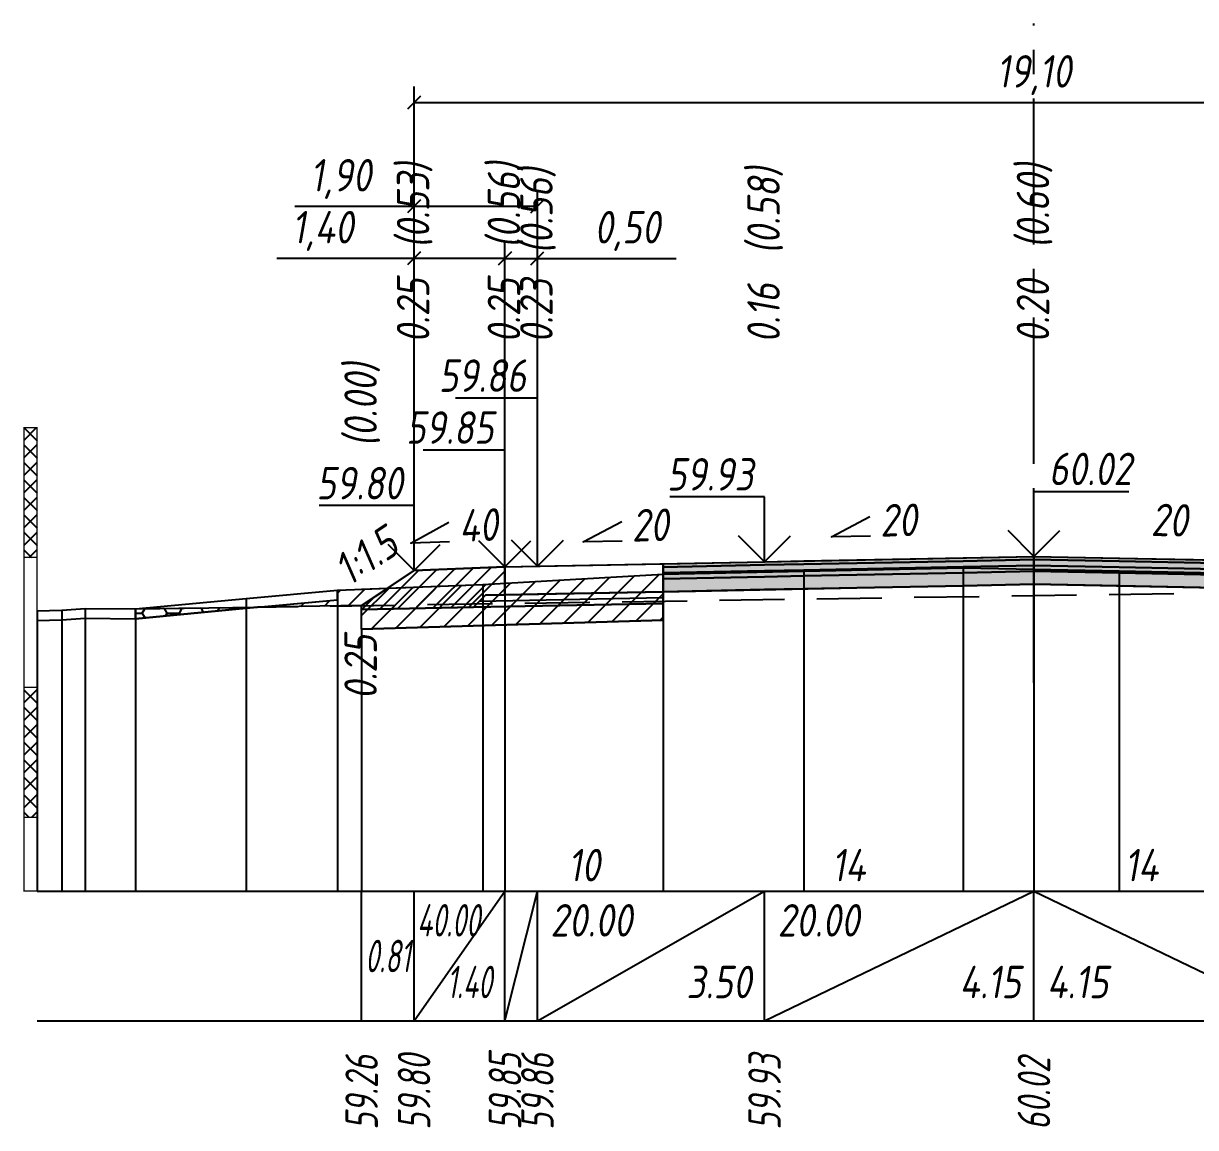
# Model space of a CAD drawing. Extents: x -717 to 1451, y -133302 to 233.
# Drawn here: x 78.9 to 169.2, y -63527.2 to -63442.2 of the extents above; entities that cross this region are included whole.
import ezdxf
from ezdxf.enums import TextEntityAlignment as Align

# ---------------------------------------------------------------- set-up
doc = ezdxf.new("R2010")
doc.units = 0
doc.linetypes.add('осевая2', pattern=[1.125, 0.75, -0.125, 0.125, -0.125])
doc.linetypes.add('штриховая', pattern=[0.75, 0.5, -0.25])
for name, color, linetype in [('Интерполированный поперечник', 2, 'Continuous'), ('Код_514', 1, 'Continuous'), ('Контур_0', 7, 'Continuous'), ('Контур_2521', 7, 'Continuous'), ('Контур_2564', 7, 'Continuous'), ('Контур_2660', 7, 'Continuous'), ('Контур_2665', 7, 'Continuous'), ('Контур_400', 7, 'Continuous'), ('Контур_508', 7, 'Continuous'), ('Контур_512', 7, 'Continuous'), ('Контур_513', 7, 'Continuous'), ('Контур_818', 7, 'Continuous'), ('Красный поперечник', 1, 'Continuous'), ('Линейка абсолютных высот', 7, 'Continuous'), ('Объём_2501', 7, 'Continuous'), ('Объём_2564', 7, 'Continuous'), ('Объём_2650', 7, 'Continuous'), ('Объём_2660', 7, 'Continuous'), ('Объём_2661', 7, 'Continuous'), ('Объём_2665', 7, 'Continuous'), ('Объём_2666', 7, 'Continuous'), ('Объём_2667', 7, 'Continuous'), ('Объём_2668', 7, 'Continuous'), ('Объём_2669', 7, 'Continuous'), ('Объём_2675', 7, 'Continuous'), ('Объём_2753', 7, 'Continuous'), ('Ось', 1, 'осевая2'), ('Откосы', 7, 'Continuous'), ('Отметки покрытия', 7, 'Continuous'), ('Рабочие отметки', 7, 'Continuous'), ('Рабочие отметки доп.', 7, 'Continuous'), ('Слои выравнивания', 7, 'Continuous'), ('Таблица', 7, 'Continuous'), ('Уклоны проезжей части', 7, 'Continuous'), ('Черный поперечник', 3, 'Continuous')]:
    doc.layers.add(name, color=color, linetype=linetype)
for name, color, linetype, true_color in [('Контур_2540', 2, 'Continuous', 0xffff00), ('Контур_2560', 2, 'Continuous', 0xffff00), ('Контур_2561', 7, 'Continuous', 0xff8040), ('Контур_2562', 3, 'Continuous', 0x00ff00), ('Контур_2563', 7, 'Continuous', 0xff8000), ('Контур_2570', 7, 'Continuous', 0x80ff00), ('Контур_2725', 7, 'Continuous', 0x323232), ('Контур_2736', 4, 'Continuous', 0x00ffff), ('Контур_2737', 4, 'Continuous', 0x00ffff), ('Контур_2738', 4, 'Continuous', 0x00ffff), ('Контур_2739', 4, 'Continuous', 0x00ffff), ('Контур_2741', 4, 'Continuous', 0x00ffff), ('Контур_2742', 4, 'Continuous', 0x00ffff), ('Контур_2743', 4, 'Continuous', 0x00ffff), ('Контур_2744', 7, 'Continuous', 0xa4ffff), ('Контур_2745', 7, 'Continuous', 0xa4ffff), ('Контур_2747', 4, 'Continuous', 0x00ffff), ('Контур_2748', 4, 'Continuous', 0x00ffff), ('Контур_2749', 4, 'Continuous', 0x00ffff), ('Контур_2750', 4, 'Continuous', 0x00ffff), ('Контур_2751', 4, 'Continuous', 0x00ffff), ('Контур_2752', 4, 'Continuous', 0x00ffff), ('Контур_2760', 7, 'Continuous', 0x323232), ('Контур_2761', 7, 'Continuous', 0x323232), ('Контур_2762', 7, 'Continuous', 0x323232), ('Контур_2763', 7, 'Continuous', 0x323232), ('Контур_402', 7, 'Continuous', 0xff6464), ('Контур_703', 4, 'Continuous', 0x00ffff), ('Контур_705', 4, 'Continuous', 0x00ffff), ('Контур_707', 4, 'Continuous', 0x00ffff), ('Контур_720', 131, 'Continuous', 0xaaffff), ('Объём_2500', 7, 'Continuous', 0xc0c0c0), ('Объём_2520', 7, 'Continuous', 0x80ffff), ('Объём_2540', 2, 'Continuous', 0xffff00), ('Объём_2560', 2, 'Continuous', 0xffff00), ('Объём_2561', 7, 'Continuous', 0xff8040), ('Объём_2562', 3, 'Continuous', 0x00ff00), ('Объём_2563', 7, 'Continuous', 0xff8000), ('Объём_2600', 7, 'Continuous', 0x808000), ('Объём_2746', 2, 'Continuous', 0xffff00)]:
    doc.layers.add(name, color=color, linetype=linetype, true_color=true_color)
doc.styles.get("Standard").update_dxf_attribs({"font": 'txt', "height": 2.5})
doc.styles.add('М', font='romand.shx', dxfattribs={"width": 0.8, "oblique": 10, "height": 2.5})
doc.dimstyles.new('ISO-25', dxfattribs={"dimtxt": 2.5, "dimasz": 2.5, "dimexe": 1.25, "dimexo": 0.625, "dimtad": 1, "dimtxsty": 'Standard', "dimcen": 2.5, "dimadec": 0, "dimazin": 0, "dimtfac": 1, "dimtmove": 0, "dimatfit": 3, "dimfxl": 1, "dimarcsym": 0})
pattern_1 = [(45.0000013, (0, 0), (-0.67351924, 0.673519211), []), (135.0000003, (0, 0), (-0.673519222, -0.67351923), [])]

# ---------------------------------------------------------------- blocks, each defined once
blk = doc.blocks.new('_Oblique')
at = {"color": 0, "linetype": 'ByBlock', "lineweight": -2}
blk.add_line((-0.5, -0.5), (0.5, 0.5), dxfattribs=at)
blk = doc.blocks.new('*D1527')
at = {"color": 0, "lineweight": -2, "transparency": 16777216}
for p, q in [((109.041, -63483.76), (109.041, -63459.04)), ((116.041, -63483.48), (116.041, -63459.04)), ((109.041, -63460.29), (98.462, -63460.29)), ((116.041, -63460.29), (109.041, -63460.29))]:
    blk.add_line(p, q, dxfattribs=at)
at = {"layer": 'Defpoints', "color": 0, "transparency": 16777216}
for p in [(116.041, -63460.29), (109.041, -63484.385), (116.041, -63484.105)]:
    blk.add_point(p, dxfattribs=at)
at = {"color": 0, "lineweight": -2, "transparency": 16777216, "rotation": 180}
blk.add_blockref('_Oblique', (109.041, -63460.29), dxfattribs=at)
at = {"color": 0, "lineweight": -2, "transparency": 16777216}
blk.add_blockref('_Oblique', (116.041, -63460.29), dxfattribs=at)
at = {"color": 0, "transparency": 16777216, "insert": (102.002, -63458.177), "char_height": 2.5, "width": 8.75, "attachment_point": 5, "style": 'М'}
blk.add_mtext('1,40', dxfattribs=at)
blk = doc.blocks.new('*D1529')
at = {"color": 0, "lineweight": -2, "transparency": 16777216}
for p, q in [((116.041, -63483.48), (116.041, -63459.04)), ((118.541, -63483.43), (118.541, -63459.04)), ((116.041, -63460.29), (118.541, -63460.29)), ((118.541, -63460.29), (129.235, -63460.29))]:
    blk.add_line(p, q, dxfattribs=at)
at = {"layer": 'Defpoints', "color": 0, "transparency": 16777216}
for p in [(118.541, -63460.29), (116.041, -63484.105), (118.541, -63484.055)]:
    blk.add_point(p, dxfattribs=at)
at = {"color": 0, "lineweight": -2, "transparency": 16777216, "rotation": 180}
blk.add_blockref('_Oblique', (116.041, -63460.29), dxfattribs=at)
at = {"color": 0, "lineweight": -2, "transparency": 16777216}
blk.add_blockref('_Oblique', (118.541, -63460.29), dxfattribs=at)
at = {"color": 0, "transparency": 16777216, "insert": (125.473, -63458.177), "char_height": 2.5, "width": 9.16667, "attachment_point": 5, "style": 'М'}
blk.add_mtext('0,50', dxfattribs=at)
blk = doc.blocks.new('*D1532')
at = {"color": 0, "lineweight": -2, "transparency": 16777216}
for p, q in [((109.041, -63483.76), (109.041, -63455.04)), ((118.541, -63483.43), (118.541, -63455.04)), ((109.041, -63456.29), (99.853, -63456.29)), ((118.541, -63456.29), (109.041, -63456.29))]:
    blk.add_line(p, q, dxfattribs=at)
at = {"layer": 'Defpoints', "color": 0, "transparency": 16777216}
for p in [(118.541, -63456.29), (109.041, -63484.385), (118.541, -63484.055)]:
    blk.add_point(p, dxfattribs=at)
at = {"color": 0, "lineweight": -2, "transparency": 16777216, "rotation": 180}
blk.add_blockref('_Oblique', (109.041, -63456.29), dxfattribs=at)
at = {"color": 0, "lineweight": -2, "transparency": 16777216}
blk.add_blockref('_Oblique', (118.541, -63456.29), dxfattribs=at)
at = {"color": 0, "transparency": 16777216, "insert": (103.393, -63454.177), "char_height": 2.5, "width": 8.75, "attachment_point": 5, "style": 'М'}
blk.add_mtext('1,90', dxfattribs=at)
blk = doc.blocks.new('*D1533')
at = {"color": 0, "lineweight": -2, "transparency": 16777216}
for p, q in [((109.041, -63483.76), (109.041, -63447.04)), ((204.541, -63483.76), (204.541, -63447.04)), ((109.041, -63448.29), (204.541, -63448.29))]:
    blk.add_line(p, q, dxfattribs=at)
at = {"layer": 'Defpoints', "color": 0, "transparency": 16777216}
for p in [(204.541, -63448.29), (109.041, -63484.385), (204.541, -63484.385)]:
    blk.add_point(p, dxfattribs=at)
at = {"color": 0, "lineweight": -2, "transparency": 16777216, "rotation": 180}
blk.add_blockref('_Oblique', (109.041, -63448.29), dxfattribs=at)
at = {"color": 0, "lineweight": -2, "transparency": 16777216}
blk.add_blockref('_Oblique', (204.541, -63448.29), dxfattribs=at)
at = {"color": 0, "transparency": 16777216, "insert": (156.791, -63446.177), "char_height": 2.5, "width": 10.41667, "attachment_point": 5, "style": 'М'}
blk.add_mtext('19,10', dxfattribs=at)

msp = doc.modelspace()

# ---------------------------------------------------------------- hatches: boundary and pattern name
at = {"layer": 'Линейка абсолютных высот'}
h = msp.add_hatch(dxfattribs=at)
h.set_pattern_fill('ANSI37', scale=0.3, style=0)
h.set_pattern_definition(pattern_1)
h.paths.add_polyline_path([(80, -63483.311), (80, -63473.311), (79, -63473.311), (79, -63483.311)])
h = msp.add_hatch(dxfattribs=at)
h.set_pattern_fill('ANSI37', scale=0.3, style=0)
h.set_pattern_definition(pattern_1)
h.paths.add_polyline_path([(80, -63503.311), (80, -63493.311), (79, -63493.311), (79, -63503.311)])
at = {"layer": 'Объём_2563'}
h = msp.add_hatch(dxfattribs=at)
h.set_pattern_fill('ANSI31', color=256, scale=0.3)
h.paths.add_polyline_path([(109.041, -63484.323), (116.041, -63484.043), (116.041, -63486.193), (114.541, -63486.223), (113.623, -63487.141), (105, -63487.314), (105, -63487.017)])
at = {"layer": 'Объём_2600'}
h = msp.add_hatch(dxfattribs=at)
h.set_pattern_fill('ANSI31', color=6, scale=0.4)
h.paths.add_polyline_path([(105, -63488.832), (105, -63487.017), (96.969, -63487.137), (103.135, -63486.585), (103.135, -63485.835), (114.341, -63485.383), (128.231, -63484.611), (128.231, -63488.135)])
h = msp.add_hatch(dxfattribs=at)
h.set_pattern_fill('HONEY', color=5, scale=0.3)
h.paths.add_polyline_path([(96.103, -63487.214), (87.582, -63488.026), (87.582, -63487.276), (96.969, -63487.137)])
at = {"layer": 'Слои выравнивания'}
for color, points in [(2, [(128.231, -63483.799), (136.041, -63483.643), (139.061, -63483.582), (151.335, -63483.337), (156.791, -63483.228), (156.791, -63483.478), (151.335, -63483.587), (139.061, -63483.832), (136.041, -63483.893), (128.231, -63484.049)]), (3, [(128.231, -63484.049), (136.041, -63483.893), (139.061, -63483.832), (151.335, -63483.587), (156.791, -63483.478), (156.791, -63483.928), (151.335, -63484.037), (139.061, -63484.282), (136.041, -63484.343), (128.231, -63484.499)]), (2, [(156.791, -63483.228), (163.343, -63483.359), (173.355, -63483.559), (173.355, -63483.809), (163.343, -63483.609), (156.791, -63483.478)]), (3, [(156.791, -63483.478), (163.343, -63483.609), (173.355, -63483.809), (173.355, -63484.259), (163.343, -63484.059), (156.791, -63483.928)]), (4, [(128.231, -63484.499), (136.041, -63484.343), (139.061, -63484.282), (151.335, -63484.037), (156.791, -63483.928), (156.791, -63484.378), (151.335, -63484.487), (139.061, -63484.732), (136.041, -63484.793), (128.231, -63484.949)]), (5, [(128.231, -63484.949), (136.041, -63484.793), (139.061, -63484.732), (151.335, -63484.487), (156.791, -63484.378), (156.791, -63485.378), (151.335, -63485.487), (139.061, -63485.732), (136.041, -63485.793), (128.231, -63485.949)]), (4, [(156.791, -63483.928), (163.343, -63484.059), (173.355, -63484.259), (173.355, -63484.709), (163.343, -63484.509), (156.791, -63484.378)]), (5, [(156.791, -63484.378), (163.343, -63484.509), (173.355, -63484.709), (173.355, -63485.709), (163.343, -63485.509), (156.791, -63485.378)])]:
    msp.add_hatch(color=color, dxfattribs=at).paths.add_polyline_path(points)

# ---------------------------------------------------------------- linework, layer by layer
at = {"layer": 'Интерполированный поперечник', "linetype": 'штриховая', "ltscale": 10, "flags": 128}
msp.add_lwpolyline([(87.582, -63487.276), (219.08, -63485.318)], dxfattribs=at)
at = {"layer": 'Код_514'}
for p, q in [((105, -63519), (105, -63509)), ((109.041, -63519), (109.041, -63509)), ((109.041, -63519), (116.041, -63509)), ((116.041, -63519), (116.041, -63509)), ((116.041, -63519), (118.541, -63509)), ((118.541, -63519), (118.541, -63509)), ((118.541, -63519), (136.041, -63509)), ((136.041, -63519), (136.041, -63509)), ((136.041, -63519), (156.791, -63509)), ((156.791, -63519), (156.791, -63509)), ((156.791, -63509), (177.541, -63519))]:
    msp.add_line(p, q, dxfattribs=at)
at = {"layer": 'Контур_0', "flags": 128}
for points in [[(109.041, -63484.323), (105, -63487.017), (105, -63487.017), (105, -63487.017), (105, -63487.017), (105, -63487.017), (105, -63487.017), (105, -63487.017), (105, -63487.017), (105, -63487.017), (105, -63487.017), (105, -63487.017), (105, -63487.017), (105, -63487.017), (105, -63487.017), (105, -63487.017)], [(109.041, -63484.323), (105, -63487.017), (105, -63487.017), (105, -63487.017), (105, -63487.017), (105, -63487.017), (105, -63487.017), (105, -63487.017), (105, -63487.017), (105, -63487.017), (105, -63487.017), (105, -63487.017), (105, -63487.017), (105, -63487.017), (105, -63487.017), (105, -63487.017), (105, -63487.017), (105, -63487.017), (105, -63487.017), (105, -63487.017), (105, -63487.017), (105, -63487.017), (105, -63487.017), (105, -63487.017), (105, -63487.017), (105, -63487.017), (105, -63487.017), (105, -63487.017), (105, -63487.017), (105, -63487.017)], [(118.541, -63486.143), (116.041, -63486.193), (116.041, -63484.043), (128.231, -63483.799), (128.231, -63485.949), (118.541, -63486.143), (118.541, -63486.143)], [(114.541, -63486.223), (128.231, -63485.949), (128.231, -63486.849), (113.623, -63487.141), (114.541, -63486.223), (114.541, -63486.223)], [(105, -63487.314), (113.623, -63487.141), (114.541, -63486.223), (116.041, -63486.193)]]:
    msp.add_lwpolyline(points, dxfattribs=at)
at = {"layer": 'Контур_2521', "color": 250, "flags": 128}
msp.add_lwpolyline([(114.082, -63486.682), (128.231, -63486.399)], dxfattribs=at)
at = {"layer": 'Контур_2540', "flags": 128}
msp.add_lwpolyline([(113.623, -63487.141), (128.231, -63486.849), (128.231, -63488.135), (105, -63488.832), (105, -63487.314), (113.623, -63487.141), (113.623, -63487.141)], dxfattribs=at)
at = {"layer": 'Контур_2560', "flags": 128}
msp.add_lwpolyline([(109.041, -63484.323), (109.041, -63484.323), (109.041, -63484.323), (116.041, -63484.043)], dxfattribs=at)
at = {"layer": 'Контур_2561', "flags": 128}
msp.add_lwpolyline([(116.041, -63484.043), (116.041, -63484.043), (109.041, -63484.323), (109.041, -63484.323), (116.041, -63484.043)], dxfattribs=at)
at = {"layer": 'Контур_2562', "flags": 128}
msp.add_lwpolyline([(109.041, -63484.323), (109.041, -63484.323), (109.041, -63484.323), (109.041, -63484.323), (109.041, -63484.323)], dxfattribs=at)
at = {"layer": 'Контур_2563', "flags": 128}
msp.add_lwpolyline([(109.041, -63484.323), (116.041, -63484.043), (116.041, -63486.193), (114.541, -63486.223), (113.623, -63487.141), (105, -63487.314), (105, -63487.017), (109.041, -63484.323), (109.041, -63484.323)], dxfattribs=at)
at = {"layer": 'Контур_2564', "flags": 128}
msp.add_lwpolyline([(109.041, -63484.323), (116.041, -63484.043)], dxfattribs=at)
at = {"layer": 'Контур_2570', "flags": 128}
msp.add_lwpolyline([(80, -63488.169), (81.917, -63488.119), (83.708, -63487.987), (87.582, -63488.026), (87.582, -63488.026), (96.103, -63487.214), (103.135, -63486.585), (103.135, -63485.835), (114.341, -63485.383), (128.231, -63484.611), (139.061, -63484.357), (151.335, -63484.122), (156.791, -63484.226), (163.343, -63484.349), (173.355, -63484.554)], dxfattribs=at)
at = {"layer": 'Контур_2660', "flags": 128}
msp.add_lwpolyline([(105, -63488.832), (128.231, -63488.135)], dxfattribs=at)
at = {"layer": 'Контур_2665', "flags": 128}
msp.add_lwpolyline([(109.041, -63484.323), (109.041, -63484.323)], dxfattribs=at)
at = {"layer": 'Контур_2725', "flags": 128}
msp.add_lwpolyline([(128.231, -63485.949), (136.041, -63485.793), (139.061, -63485.732), (151.335, -63485.487), (156.791, -63485.378), (163.343, -63485.509), (173.355, -63485.709)], dxfattribs=at)
at = {"layer": 'Контур_2736', "flags": 128}
msp.add_lwpolyline([(109.041, -63484.323), (105, -63487.017)], dxfattribs=at)
at = {"layer": 'Контур_2737', "flags": 128}
msp.add_lwpolyline([(105, -63487.017), (105, -63487.017)], dxfattribs=at)
at = {"layer": 'Контур_2738', "flags": 128}
msp.add_lwpolyline([(105, -63487.017), (105, -63487.017)], dxfattribs=at)
at = {"layer": 'Контур_2739', "flags": 128}
msp.add_lwpolyline([(105, -63487.017), (105, -63487.017)], dxfattribs=at)
at = {"layer": 'Контур_2741', "flags": 128}
msp.add_lwpolyline([(105, -63487.017), (105, -63487.017)], dxfattribs=at)
at = {"layer": 'Контур_2742', "flags": 128}
msp.add_lwpolyline([(105, -63487.017), (105, -63487.017)], dxfattribs=at)
at = {"layer": 'Контур_2743', "flags": 128}
msp.add_lwpolyline([(105, -63487.017), (105, -63487.017)], dxfattribs=at)
at = {"layer": 'Контур_2744', "flags": 128}
msp.add_lwpolyline([(105, -63487.017), (105, -63487.017)], dxfattribs=at)
msp.add_lwpolyline([(105, -63487.017), (105, -63487.017)], dxfattribs=at)
msp.add_lwpolyline([(105, -63487.017), (105, -63487.017)], dxfattribs=at)
msp.add_lwpolyline([(105, -63487.017), (105, -63487.017)], dxfattribs=at)
msp.add_lwpolyline([(105, -63487.017), (105, -63487.017)], dxfattribs=at)
msp.add_lwpolyline([(105, -63487.017), (105, -63487.017)], dxfattribs=at)
at = {"layer": 'Контур_2745', "flags": 128}
msp.add_lwpolyline([(105, -63487.017), (105, -63487.017)], dxfattribs=at)
msp.add_lwpolyline([(105, -63487.017), (105, -63487.017)], dxfattribs=at)
msp.add_lwpolyline([(105, -63487.017), (105, -63487.017)], dxfattribs=at)
msp.add_lwpolyline([(105, -63487.017), (105, -63487.017)], dxfattribs=at)
msp.add_lwpolyline([(105, -63487.017), (105, -63487.017)], dxfattribs=at)
msp.add_lwpolyline([(105, -63487.017), (105, -63487.017)], dxfattribs=at)
at = {"layer": 'Контур_2747', "flags": 128}
msp.add_lwpolyline([(105, -63487.017), (105, -63487.017)], dxfattribs=at)
at = {"layer": 'Контур_2748', "flags": 128}
msp.add_lwpolyline([(105, -63487.017), (105, -63487.017)], dxfattribs=at)
at = {"layer": 'Контур_2749', "flags": 128}
msp.add_lwpolyline([(105, -63487.017), (105, -63487.017)], dxfattribs=at)
at = {"layer": 'Контур_2750', "flags": 128}
msp.add_lwpolyline([(105, -63487.017), (105, -63487.017)], dxfattribs=at)
at = {"layer": 'Контур_2751', "flags": 128}
msp.add_lwpolyline([(105, -63487.017), (105, -63487.017)], dxfattribs=at)
at = {"layer": 'Контур_2752', "flags": 128}
msp.add_lwpolyline([(105, -63487.017), (105, -63487.017)], dxfattribs=at)
at = {"layer": 'Контур_2760', "flags": 128}
msp.add_lwpolyline([(128.231, -63483.799), (136.041, -63483.643), (139.061, -63483.582), (151.335, -63483.337), (156.791, -63483.228), (163.343, -63483.359), (173.355, -63483.559)], dxfattribs=at)
at = {"layer": 'Контур_2761', "flags": 128}
msp.add_lwpolyline([(128.231, -63484.049), (136.041, -63483.893), (139.061, -63483.832), (151.335, -63483.587), (156.791, -63483.478), (163.343, -63483.609), (173.355, -63483.809)], dxfattribs=at)
at = {"layer": 'Контур_2762', "flags": 128}
msp.add_lwpolyline([(128.231, -63484.499), (136.041, -63484.343), (139.061, -63484.282), (151.335, -63484.037), (156.791, -63483.928), (163.343, -63484.059), (173.355, -63484.259)], dxfattribs=at)
at = {"layer": 'Контур_2763', "flags": 128}
msp.add_lwpolyline([(128.231, -63484.949), (136.041, -63484.793), (139.061, -63484.732), (151.335, -63484.487), (156.791, -63484.378), (163.343, -63484.509), (173.355, -63484.709)], dxfattribs=at)
at = {"layer": 'Контур_400', "flags": 128}
for points in [[(116.041, -63484.043), (118.541, -63483.993), (118.541, -63483.993), (118.541, -63483.993), (118.541, -63483.993), (118.541, -63483.993), (118.541, -63483.993), (136.041, -63483.643), (156.791, -63483.228)], [(156.791, -63483.228), (177.541, -63483.643), (195.041, -63483.993), (195.041, -63483.993), (195.041, -63483.993), (195.041, -63483.993), (195.041, -63483.993), (195.041, -63483.993), (197.541, -63484.043)]]:
    msp.add_lwpolyline(points, dxfattribs=at)
at = {"layer": 'Контур_402', "flags": 128}
msp.add_lwpolyline([(105, -63488.832), (128.231, -63488.135), (128.231, -63485.949), (156.791, -63485.378), (173.355, -63485.709), (173.355, -63487.775), (211.433, -63488.917)], dxfattribs=at)
at = {"layer": 'Контур_508', "flags": 128}
msp.add_lwpolyline([(105, -63488.832), (128.231, -63488.135), (128.231, -63485.949), (156.791, -63485.378), (173.355, -63485.709), (173.355, -63487.775), (211.433, -63488.917), (211.557, -63489), (213.557, -63489), (219.08, -63485.318)], dxfattribs=at)
at = {"layer": 'Контур_512', "flags": 128}
msp.add_lwpolyline([(105, -63488.832), (128.231, -63488.135)], dxfattribs=at)
at = {"layer": 'Контур_513', "flags": 128}
msp.add_lwpolyline([(105, -63488.832), (128.231, -63488.135), (128.231, -63485.949), (156.791, -63485.378), (173.355, -63485.709), (173.355, -63487.775), (211.433, -63488.917), (211.557, -63489), (213.557, -63489), (219.08, -63485.318)], dxfattribs=at)
at = {"layer": 'Контур_703', "flags": 128}
for points in [[(109.041, -63484.323), (105, -63487.017)], [(105, -63487.017), (105, -63487.017)]]:
    msp.add_lwpolyline(points, dxfattribs=at)
at = {"layer": 'Контур_705', "flags": 128}
msp.add_lwpolyline([(105, -63487.017), (105, -63487.017)], dxfattribs=at)
at = {"layer": 'Контур_707', "flags": 128}
msp.add_lwpolyline([(105, -63487.017), (105, -63487.017)], dxfattribs=at)
at = {"layer": 'Контур_720', "flags": 128}
msp.add_lwpolyline([(105, -63487.017), (105, -63487.017)], dxfattribs=at)
at = {"layer": 'Контур_818', "flags": 128}
msp.add_lwpolyline([(105, -63485.76), (114.341, -63485.383), (128.231, -63484.611), (139.061, -63484.357), (151.335, -63484.122), (156.791, -63484.226), (163.343, -63484.349), (173.355, -63484.554), (184.376, -63485.332), (194.263, -63485.883), (194.522, -63485.865), (196.793, -63485.923), (196.793, -63486.673), (199.806, -63487.006), (202.858, -63487.473), (206.778, -63487.089), (213.565, -63486.017), (219.08, -63486.068)], dxfattribs=at)
at = {"layer": 'Красный поперечник'}
for p, q in [((136.041, -63483.643), (156.791, -63483.228)), ((156.791, -63483.228), (177.541, -63483.643)), ((105, -63487.017), (109.041, -63484.323)), ((109.041, -63484.323), (116.041, -63484.043)), ((116.041, -63484.043), (118.541, -63483.993)), ((118.541, -63483.993), (136.041, -63483.643)), ((105, -63488.832), (105, -63509)), ((128.231, -63488.135), (128.231, -63509))]:
    msp.add_line(p, q, dxfattribs=at)
at = {"layer": 'Линейка абсолютных высот', "color": 7, "const_width": 0.1, "flags": 128}
for points in [[(80, -63483.311), (80, -63473.311), (79, -63473.311), (79, -63483.311), (80, -63483.311)], [(80, -63493.311), (80, -63483.311), (79, -63483.311), (79, -63493.311), (80, -63493.311)], [(80, -63503.311), (80, -63493.311), (79, -63493.311), (79, -63503.311), (80, -63503.311)], [(80, -63509), (80, -63503.311), (79, -63503.311), (79, -63509), (80, -63509)]]:
    msp.add_lwpolyline(points, dxfattribs=at)
at = {"layer": 'Объём_2500', "flags": 128}
msp.add_lwpolyline([(118.541, -63486.143), (116.041, -63486.193), (116.041, -63484.043), (128.231, -63483.799), (128.231, -63485.949), (118.541, -63486.143), (118.541, -63486.143)], dxfattribs=at)
at = {"layer": 'Объём_2501', "flags": 128}
for points in [[(116.041, -63484.043), (118.541, -63483.993), (118.541, -63483.993), (118.541, -63483.993), (118.541, -63483.993), (118.541, -63483.993), (118.541, -63483.993), (136.041, -63483.643), (156.791, -63483.228)], [(156.791, -63483.228), (177.541, -63483.643), (195.041, -63483.993), (195.041, -63483.993), (195.041, -63483.993), (195.041, -63483.993), (195.041, -63483.993), (195.041, -63483.993), (197.541, -63484.043)]]:
    msp.add_lwpolyline(points, dxfattribs=at)
at = {"layer": 'Объём_2520', "color": 250, "flags": 128}
msp.add_lwpolyline([(114.541, -63486.223), (128.231, -63485.949), (128.231, -63486.849), (113.623, -63487.141), (114.541, -63486.223), (114.541, -63486.223)], dxfattribs=at)
at = {"layer": 'Объём_2540', "flags": 128}
msp.add_lwpolyline([(113.623, -63487.141), (128.231, -63486.849), (128.231, -63488.135), (105, -63488.832), (105, -63487.314), (113.623, -63487.141), (113.623, -63487.141)], dxfattribs=at)
at = {"layer": 'Объём_2560', "flags": 128}
msp.add_lwpolyline([(109.041, -63484.323), (109.041, -63484.323), (109.041, -63484.323), (116.041, -63484.043)], dxfattribs=at)
at = {"layer": 'Объём_2561', "flags": 128}
msp.add_lwpolyline([(116.041, -63484.043), (116.041, -63484.043), (109.041, -63484.323), (109.041, -63484.323), (116.041, -63484.043)], dxfattribs=at)
at = {"layer": 'Объём_2562', "flags": 128}
msp.add_lwpolyline([(109.041, -63484.323), (109.041, -63484.323), (109.041, -63484.323), (109.041, -63484.323), (109.041, -63484.323)], dxfattribs=at)
at = {"layer": 'Объём_2563', "color": 250, "flags": 128}
msp.add_lwpolyline([(109.041, -63484.323), (116.041, -63484.043), (116.041, -63486.193), (114.541, -63486.223), (113.623, -63487.141), (105, -63487.314), (105, -63487.017), (109.041, -63484.323), (109.041, -63484.323)], dxfattribs=at)
at = {"layer": 'Объём_2564', "flags": 128}
msp.add_lwpolyline([(109.041, -63484.323), (116.041, -63484.043)], dxfattribs=at)
at = {"layer": 'Объём_2600', "color": 5, "flags": 128}
msp.add_lwpolyline([(96.103, -63487.214), (87.582, -63488.026), (87.582, -63487.276), (96.969, -63487.137), (96.103, -63487.214), (96.103, -63487.214)], dxfattribs=at)
at = {"layer": 'Объём_2650', "color": 6, "flags": 128}
msp.add_lwpolyline([(105, -63488.832), (105, -63487.017), (96.969, -63487.137), (103.135, -63486.585), (103.135, -63485.835), (114.341, -63485.383), (128.231, -63484.611), (128.231, -63488.135), (105, -63488.832), (105, -63488.832)], dxfattribs=at)
at = {"layer": 'Объём_2660', "flags": 128}
msp.add_lwpolyline([(105, -63488.832), (128.231, -63488.135)], dxfattribs=at)
at = {"layer": 'Объём_2661', "flags": 128}
msp.add_lwpolyline([(109.041, -63484.323), (105, -63487.017)], dxfattribs=at)
at = {"layer": 'Объём_2665', "flags": 128}
msp.add_lwpolyline([(109.041, -63484.323), (109.041, -63484.323)], dxfattribs=at)
at = {"layer": 'Объём_2666', "flags": 128}
msp.add_lwpolyline([(109.041, -63484.323), (105, -63487.017)], dxfattribs=at)
at = {"layer": 'Объём_2667', "flags": 128}
msp.add_lwpolyline([(105, -63487.017), (105, -63487.017)], dxfattribs=at)
msp.add_lwpolyline([(105, -63487.017), (105, -63487.017)], dxfattribs=at)
at = {"layer": 'Объём_2668', "flags": 128}
msp.add_lwpolyline([(105, -63487.017), (105, -63487.017)], dxfattribs=at)
msp.add_lwpolyline([(105, -63487.017), (105, -63487.017)], dxfattribs=at)
at = {"layer": 'Объём_2669', "flags": 128}
msp.add_lwpolyline([(105, -63487.017), (105, -63487.017)], dxfattribs=at)
msp.add_lwpolyline([(105, -63487.017), (105, -63487.017)], dxfattribs=at)
at = {"layer": 'Объём_2675', "flags": 128}
msp.add_lwpolyline([(105, -63487.017), (105, -63487.017)], dxfattribs=at)
msp.add_lwpolyline([(105, -63487.017), (105, -63487.017)], dxfattribs=at)
msp.add_lwpolyline([(105, -63487.017), (105, -63487.017)], dxfattribs=at)
msp.add_lwpolyline([(105, -63487.017), (105, -63487.017)], dxfattribs=at)
msp.add_lwpolyline([(105, -63487.017), (105, -63487.017)], dxfattribs=at)
msp.add_lwpolyline([(105, -63487.017), (105, -63487.017)], dxfattribs=at)
msp.add_lwpolyline([(105, -63487.017), (105, -63487.017)], dxfattribs=at)
msp.add_lwpolyline([(105, -63487.017), (105, -63487.017)], dxfattribs=at)
msp.add_lwpolyline([(105, -63487.017), (105, -63487.017)], dxfattribs=at)
msp.add_lwpolyline([(105, -63487.017), (105, -63487.017)], dxfattribs=at)
msp.add_lwpolyline([(105, -63487.017), (105, -63487.017)], dxfattribs=at)
msp.add_lwpolyline([(105, -63487.017), (105, -63487.017)], dxfattribs=at)
at = {"layer": 'Объём_2746', "flags": 128}
msp.add_lwpolyline([(107.007, -63485.679), (114.341, -63485.383), (128.231, -63484.611), (128.231, -63488.135), (105, -63488.832), (105, -63487.017), (107.007, -63485.679), (107.007, -63485.679)], dxfattribs=at)
at = {"layer": 'Объём_2753', "flags": 128}
msp.add_lwpolyline([(128.231, -63483.799), (128.231, -63483.799)], dxfattribs=at)
at = {"layer": 'Ось', "ltscale": 15}
msp.add_line((156.791, -63492.971), (156.791, -63442.199), dxfattribs=at)
at = {"layer": 'Откосы', "color": 1, "flags": 128}
for points in [[(111.777, -63482.105), (108.78, -63482.225), (111.717, -63480.606)], [(125.065, -63482.051), (122.066, -63482.111), (125.035, -63480.551)], [(144.19, -63481.669), (141.191, -63481.729), (144.16, -63480.169)]]:
    msp.add_lwpolyline(points, dxfattribs=at)
at = {"layer": 'Отметки покрытия', "color": 1}
for p, q in [((118.541, -63471.043), (112.241, -63471.043)), ((118.541, -63483.993), (118.541, -63471.043)), ((116.041, -63475.043), (109.741, -63475.043)), ((116.041, -63484.043), (116.041, -63475.043)), ((136.041, -63478.643), (128.741, -63478.643)), ((136.041, -63483.643), (136.041, -63478.643)), ((156.791, -63483.228), (156.791, -63478.228)), ((156.791, -63478.228), (164.091, -63478.228)), ((109.041, -63479.323), (101.741, -63479.323)), ((109.041, -63484.323), (109.041, -63479.323)), ((136.041, -63483.643), (134.041, -63481.643)), ((136.041, -63483.643), (138.041, -63481.643)), ((156.791, -63483.228), (154.791, -63481.228)), ((156.791, -63483.228), (158.791, -63481.228)), ((109.041, -63484.323), (107.041, -63482.323)), ((109.041, -63484.323), (111.041, -63482.323)), ((116.041, -63484.043), (114.041, -63482.043)), ((116.041, -63484.043), (118.041, -63482.043)), ((118.541, -63483.993), (116.541, -63481.993)), ((118.541, -63483.993), (120.541, -63481.993))]:
    msp.add_line(p, q, dxfattribs=at)
at = {"layer": 'Слои выравнивания'}
for p, q in [((156.791, -63483.228), (156.791, -63509)), ((116.041, -63484.043), (116.041, -63509)), ((128.231, -63483.799), (128.231, -63509))]:
    msp.add_line(p, q, dxfattribs=at)
at = {"layer": 'Слои выравнивания', "color": 2, "flags": 128}
for points in [[(128.231, -63483.799), (136.041, -63483.643), (139.061, -63483.582), (151.335, -63483.337), (156.791, -63483.228), (156.791, -63483.478), (151.335, -63483.587), (139.061, -63483.832), (136.041, -63483.893), (128.231, -63484.049)], [(156.791, -63483.228), (163.343, -63483.359), (173.355, -63483.559), (173.355, -63483.809), (163.343, -63483.609), (156.791, -63483.478)]]:
    msp.add_lwpolyline(points, close=True, dxfattribs=at)
at = {"layer": 'Слои выравнивания', "color": 3, "flags": 128}
for points in [[(128.231, -63484.049), (136.041, -63483.893), (139.061, -63483.832), (151.335, -63483.587), (156.791, -63483.478), (156.791, -63483.928), (151.335, -63484.037), (139.061, -63484.282), (136.041, -63484.343), (128.231, -63484.499)], [(156.791, -63483.478), (163.343, -63483.609), (173.355, -63483.809), (173.355, -63484.259), (163.343, -63484.059), (156.791, -63483.928)]]:
    msp.add_lwpolyline(points, close=True, dxfattribs=at)
at = {"layer": 'Слои выравнивания', "color": 4, "flags": 128}
for points in [[(128.231, -63484.499), (136.041, -63484.343), (139.061, -63484.282), (151.335, -63484.037), (156.791, -63483.928), (156.791, -63484.378), (151.335, -63484.487), (139.061, -63484.732), (136.041, -63484.793), (128.231, -63484.949)], [(156.791, -63483.928), (163.343, -63484.059), (173.355, -63484.259), (173.355, -63484.709), (163.343, -63484.509), (156.791, -63484.378)]]:
    msp.add_lwpolyline(points, close=True, dxfattribs=at)
at = {"layer": 'Слои выравнивания', "color": 5, "flags": 128}
for points in [[(128.231, -63484.949), (136.041, -63484.793), (139.061, -63484.732), (151.335, -63484.487), (156.791, -63484.378), (156.791, -63485.378), (151.335, -63485.487), (139.061, -63485.732), (136.041, -63485.793), (128.231, -63485.949)], [(156.791, -63484.378), (163.343, -63484.509), (173.355, -63484.709), (173.355, -63485.709), (163.343, -63485.509), (156.791, -63485.378)]]:
    msp.add_lwpolyline(points, close=True, dxfattribs=at)
at = {"layer": 'Таблица'}
for p, q in [((80, -63509), (244.08, -63509)), ((80, -63519), (244.08, -63519))]:
    msp.add_line(p, q, dxfattribs=at)
at = {"layer": 'Черный поперечник', "color": 7}
for p, q in [((139.061, -63484.357), (139.061, -63509)), ((151.335, -63484.122), (151.335, -63509)), ((156.791, -63484.226), (156.791, -63509)), ((163.343, -63484.349), (163.343, -63509)), ((128.231, -63484.611), (128.231, -63509)), ((103.135, -63485.835), (103.135, -63509)), ((114.341, -63485.383), (114.341, -63509)), ((96.103, -63486.464), (96.103, -63509)), ((80, -63487.419), (80, -63509)), ((81.917, -63487.369), (81.917, -63509)), ((83.708, -63487.237), (83.708, -63509)), ((87.582, -63487.276), (87.582, -63509))]:
    msp.add_line(p, q, dxfattribs=at)
at = {"layer": 'Черный поперечник', "flags": 128}
msp.add_lwpolyline([(80, -63487.419), (81.917, -63487.369), (83.708, -63487.237), (87.582, -63487.276), (96.103, -63486.464), (103.135, -63485.835), (114.341, -63485.383), (128.231, -63484.611), (139.061, -63484.357), (151.335, -63484.122), (156.791, -63484.226), (163.343, -63484.349), (173.355, -63484.554), (184.376, -63485.332), (194.263, -63485.883), (194.522, -63485.865), (196.793, -63485.923), (199.806, -63486.256), (202.858, -63486.723), (206.778, -63486.339), (213.565, -63485.267), (221.643, -63485.342), (236.848, -63485.755), (244.08, -63485.632)], dxfattribs=at)

# ---------------------------------------------------------------- texts
at = {"layer": 'Код_514', "style": 'М', "oblique": 10}
for s, width, p in [('40.00', 0.6, (109.263, -63510)), ('20.00', 0.8, (119.541, -63510)), ('20.00', 0.8, (137.041, -63510))]:
    msp.add_text(s, height=2.5, dxfattribs=dict(at, width=width)).set_placement(p, align=Align.TOP_LEFT)
at = {"layer": 'Код_514', "style": 'М', "oblique": 10, "width": 0.6}
msp.add_text('0.81', height=2.5, dxfattribs=at).set_placement((107.021, -63514), align=Align.MIDDLE_CENTER)
at = {"layer": 'Код_514', "style": 'М', "oblique": 10}
for s, width, p in [('1.40', 0.6, (115.041, -63518)), ('3.50', 0.8, (135.041, -63518)), ('4.15', 0.8, (155.791, -63518))]:
    msp.add_text(s, height=2.5, dxfattribs=dict(at, width=width)).set_placement(p, align=Align.BOTTOM_RIGHT)
at = {"layer": 'Код_514', "style": 'М', "oblique": 10, "width": 0.8}
msp.add_text('4.15', height=2.5, dxfattribs=at).set_placement((157.791, -63518), align=Align.BOTTOM_LEFT)
at = {"layer": 'Код_514', "style": 'М', "oblique": 10, "width": 0.7}
for s, p in [('59.80', (109.041, -63527.382)), ('59.85', (116.041, -63527.382)), ('59.93', (136.041, -63527.382)), ('59.26', (105, -63527.382)), ('59.86', (118.541, -63527.382)), ('60.02', (156.791, -63527.382))]:
    msp.add_text(s, height=2.5, rotation=90, dxfattribs=at).set_placement(p, align=Align.MIDDLE_LEFT)
at = {"layer": 'Отметки покрытия', "color": 1, "style": 'М', "oblique": 10, "width": 0.8}
for s, p in [('59.86', (117.682, -63471.312)), ('59.85', (115.182, -63475.312)), ('59.93', (135.182, -63478.912)), ('59.80', (108.182, -63479.592))]:
    msp.add_text(s, height=2.5, dxfattribs=at).set_placement(p, align=Align.BOTTOM_RIGHT)
msp.add_text('60.02', height=2.5, dxfattribs=at).set_placement((157.932, -63478.497), align=Align.BOTTOM_LEFT)
at = {"layer": 'Рабочие отметки', "color": 1, "style": 'М', "oblique": 10, "width": 0.8}
for s, p in [('0.25', (108.963, -63466.793)), ('0.25', (115.963, -63466.793)), ('0.23', (118.463, -63466.793)), ('0.20', (156.713, -63466.793)), ('0.16', (135.963, -63466.793))]:
    msp.add_text(s, height=2.5, rotation=90, dxfattribs=at).set_placement(p, align=Align.MIDDLE_LEFT)
msp.add_text('0.25', height=2.5, rotation=90, dxfattribs=at).set_placement((104.922, -63489.26), align=Align.MIDDLE_RIGHT)
at = {"layer": 'Рабочие отметки доп.', "color": 1, "style": 'М', "oblique": 10, "width": 0.8}
for s, p in [('(0.53)', (108.963, -63459.493)), ('(0.56)', (115.963, -63459.493)), ('(0.56)', (118.463, -63459.934)), ('(0.58)', (135.963, -63459.943)), ('(0.60)', (156.713, -63459.493)), ('(0.00)', (104.922, -63474.773))]:
    msp.add_text(s, height=2.5, rotation=90, dxfattribs=at).set_placement(p, align=Align.MIDDLE_LEFT)
at = {"layer": 'Слои выравнивания', "style": 'М', "oblique": 10, "width": 0.8}
for s, p in [('10', (122.136, -63509)), ('14', (142.511, -63509)), ('14', (165.073, -63509))]:
    msp.add_text(s, height=2.5, dxfattribs=at).set_placement(p, align=Align.BOTTOM_CENTER)
at = {"layer": 'Уклоны проезжей части', "color": 1, "style": 'М', "oblique": 10, "width": 0.8}
for s, rotation, p in [('40', 2.29061, (114.081, -63482.821)), ('20', 1.14576, (127.271, -63482.818)), ('20', 1.14576, (146.396, -63482.436)), ('20', 358.85423, (167.186, -63482.436)), ('1:1.5', 33.69007, (106.466, -63484.838))]:
    msp.add_text(s, height=2.5, rotation=rotation, dxfattribs=at).set_placement(p, align=Align.BOTTOM_CENTER)

# ---------------------------------------------------------------- dimensions: what is measured, and where the dimension line sits
at = {"color": 5}
dim = msp.add_linear_dim(base=(204.541, -63448.29), p1=(109.041, -63484.385), p2=(204.541, -63484.385), angle=180, dimstyle='ISO-25', override={"dimasz": 1, "dimlfac": 0.2, "dimzin": 0, "dimtxsty": 'М', "dimblk1": 'Oblique', "dimblk2": 'Oblique', "dimsah": 1}, dxfattribs=at)
dim.commit()
dim.dimension.update_dxf_attribs({"geometry": '*D1533', "text_midpoint": (156.791, -63446.177)})
for base, p1, p2, picture, middle in [((118.541, -63456.29), (109.041, -63484.385), (118.541, -63484.055), '*D1532', (103.393, -63456.29)), ((116.041, -63460.29), (109.041, -63484.385), (116.041, -63484.105), '*D1527', (102.002, -63460.29)), ((118.541, -63460.29), (116.041, -63484.105), (118.541, -63484.055), '*D1529', (125.473, -63460.29))]:
    dim = msp.add_linear_dim(base=base, p1=p1, p2=p2, angle=180, dimstyle='ISO-25', override={"dimasz": 1, "dimlfac": 0.2, "dimzin": 0, "dimtxsty": 'М', "dimblk1": 'Oblique', "dimblk2": 'Oblique', "dimsah": 1}, dxfattribs=at)
    dim.commit()
    dim.dimension.update_dxf_attribs({"geometry": picture, "text_midpoint": middle, "dimtype": 160})

doc.saveas('drawing.dxf')
